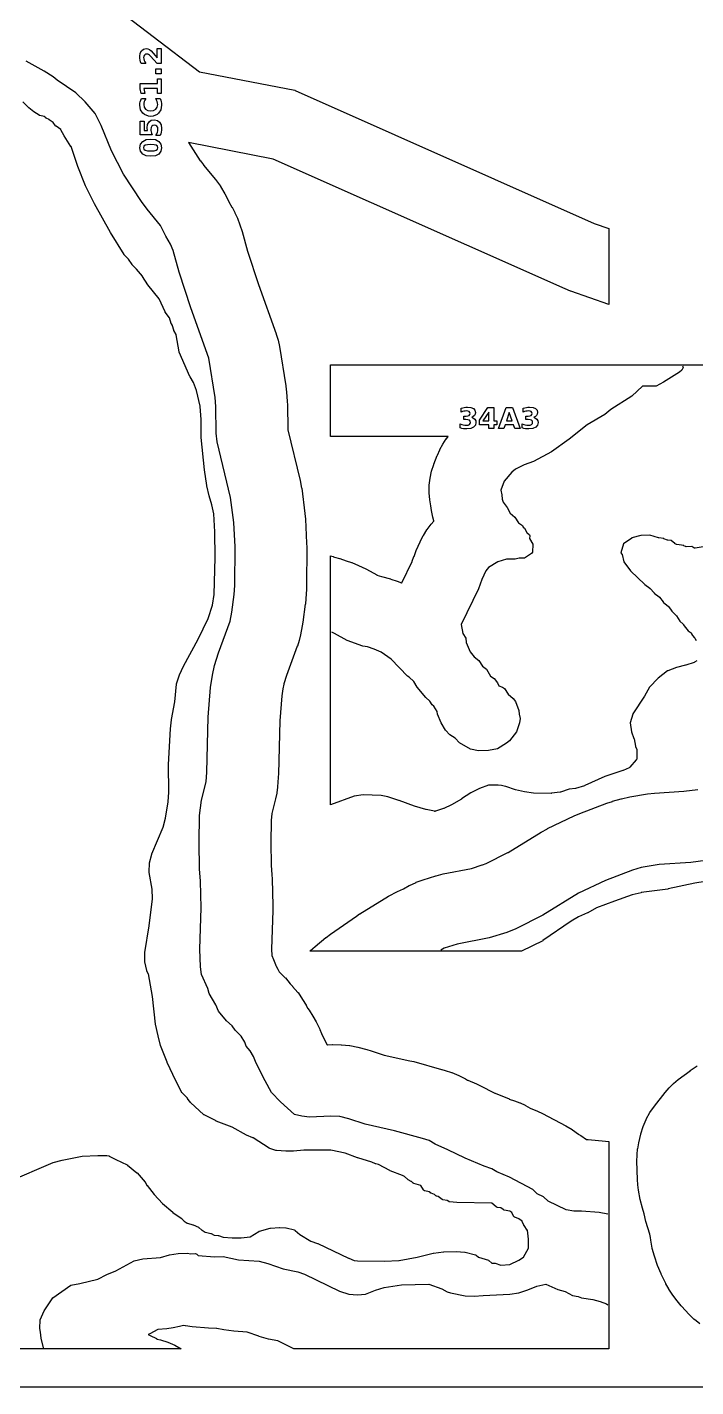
# Model space of a CAD drawing. Header units: millimetres. Extents: x 0 to 841, y 0 to 594.
# Drawn here: x 438.9 to 625.6, y 0 to 379.5 of the extents above; entities that cross this region are included whole.
import ezdxf

# ---------------------------------------------------------------- set-up
doc = ezdxf.new("R2010")
doc.units = ezdxf.units.MM
for name, color, linetype in [('CUT', 1, 'Continuous'), ('ENGRAVE', 5, 'Continuous'), ('SHEET_EDGE_DO_NOT_CUT', 8, 'Continuous')]:
    doc.layers.add(name, color=color, linetype=linetype)

msp = doc.modelspace()

# ---------------------------------------------------------------- linework, layer by layer
at = {"layer": 'CUT'}
for points in [[(461.19, 386.78), (487.03, 367.08), (487.04, 367.08), (487.05, 367.07), (513.6, 361.9), (513.65, 361.89), (513.71, 361.87), (597.21, 324.74), (597.23, 324.73), (601.29, 323.31), (601.29, 302.12), (590.63, 305.85), (590.61, 305.86), (589.1, 306.45), (589.08, 306.46), (507.62, 342.69), (507.6, 342.7), (507.59, 342.7), (483.97, 347.3), (483.96, 347.3), (483.97, 347.29), (487.26, 342.21), (487.27, 342.19), (488.12, 341.05), (488.13, 341.03), (491.49, 337), (491.51, 336.98), (492.9, 335.1), (492.93, 335.05), (494.08, 333.03), (494.1, 333), (495.18, 330.81), (495.19, 330.79), (496.1, 329.28), (496.11, 329.26), (496.91, 327.77), (496.93, 327.73), (497.61, 326.18), (497.62, 326.16), (498.31, 324.36), (498.32, 324.34), (498.92, 322.52), (498.93, 322.5), (500.45, 317), (500.45, 316.99), (503.53, 307.7), (503.54, 307.7), (508.45, 293.88), (508.46, 293.86), (508.98, 292.15), (508.99, 292.11), (509.35, 290.36), (509.36, 290.34), (511.13, 279.37), (511.13, 279.35), (511.33, 277.64), (511.33, 277.62), (511.51, 275.15), (511.51, 275.13), (511.56, 274), (511.56, 273.98), (511.66, 267.39), (511.67, 267.37), (511.69, 267.15), (511.69, 267.12), (515.14, 252.98), (515.15, 252.96), (515.54, 250.84), (515.55, 250.81), (516.46, 243.81), (516.47, 243.79), (516.61, 242.21), (516.61, 242.19), (516.94, 235.49), (516.94, 235.48), (516.97, 234.37), (516.97, 234.35), (516.89, 223.55), (516.89, 223.54), (516.86, 222.56), (516.86, 222.54), (516.72, 220.05), (516.72, 220.03), (516.57, 218.44), (516.56, 218.42), (515.87, 213.45), (515.87, 213.43), (515.7, 212.38), (515.7, 212.37), (515.22, 209.9), (515.21, 209.88), (514.84, 208.32), (514.83, 208.28), (514.34, 206.75), (514.33, 206.74), (511.3, 198.54), (511.29, 198.53), (510.59, 196.18), (510.59, 196.16), (510.29, 194.87), (510.28, 194.85), (509.98, 192.86), (509.98, 192.84), (509.43, 185.92), (509.43, 185.9), (509.04, 171.08), (509.04, 171.07), (508.99, 170.13), (508.99, 170.11), (508.8, 167.44), (508.79, 167.42), (508.61, 165.79), (508.6, 165.75), (508.28, 164.14), (508.27, 164.12), (507.26, 160.02), (507.26, 160), (507, 158.05), (507, 158.02), (506.91, 151.96), (506.91, 151.95), (507, 145.59), (507, 145.57), (507.23, 142.91), (507.23, 142.9), (507.3, 141.76), (507.3, 141.75), (507.51, 134.29), (507.51, 134.27), (507.51, 133.01), (507.51, 132.99), (507.13, 122.14), (507.13, 122.12), (507.18, 120.37), (507.18, 120.36), (507.19, 120.35), (507.65, 119.28), (507.66, 119.27), (508.22, 117.87), (508.23, 117.83), (508.3, 117.62), (508.3, 117.6), (508.31, 117.59), (508.89, 116.58), (508.9, 116.56), (509.29, 115.82), (509.29, 115.81), (509.3, 115.8), (509.44, 115.68), (509.46, 115.66), (510.96, 114.17), (510.99, 114.13), (512.32, 112.49), (512.33, 112.48), (512.36, 112.45), (512.99, 111.8), (513.01, 111.78), (514.5, 110.06), (514.53, 110.02), (515.81, 108.14), (515.82, 108.12), (516.8, 106.49), (516.81, 106.47), (517.26, 105.63), (517.27, 105.62), (517.28, 105.62), (517.63, 105.15), (517.66, 105.11), (518.67, 103.49), (518.68, 103.47), (519.56, 101.9), (519.57, 101.88), (520.57, 99.8), (520.59, 99.77), (521.05, 98.64), (521.06, 98.63), (522.61, 95.51), (522.62, 95.5), (522.63, 95.5), (522.69, 95.5), (522.71, 95.5), (524.1, 95.52), (524.12, 95.52), (526.61, 95.46), (526.64, 95.46), (528.92, 95.27), (528.97, 95.27), (531.22, 94.82), (531.25, 94.81), (533.74, 94.16), (533.75, 94.15), (534.9, 93.81), (534.91, 93.81), (538.56, 92.61), (538.59, 92.6), (545.76, 91.03), (545.77, 91.02), (546.81, 90.77), (546.82, 90.76), (554.62, 88.6), (554.63, 88.6), (555.56, 88.32), (555.57, 88.31), (557.41, 87.7), (557.43, 87.69), (559.38, 86.93), (559.43, 86.91), (561.29, 85.94), (561.31, 85.93), (561.86, 85.61), (561.89, 85.59), (564.32, 84.54), (564.33, 84.53), (565.26, 84.1), (565.27, 84.1), (569.5, 82), (569.51, 81.99), (573.48, 80.34), (573.5, 80.33), (574.92, 79.87), (574.94, 79.86), (576.46, 79.28), (576.5, 79.27), (577.96, 78.57), (578, 78.55), (579.3, 77.8), (579.33, 77.78), (581.33, 76.93), (581.34, 76.93), (582.74, 76.27), (582.76, 76.26), (589.3, 72.85), (589.32, 72.84), (591.09, 71.79), (591.14, 71.76), (592.78, 70.55), (592.82, 70.51), (592.91, 70.43), (592.92, 70.42), (592.93, 70.42), (593.43, 70.15), (593.48, 70.12), (595.09, 69.01), (595.1, 69), (595.11, 69), (595.47, 68.99), (595.5, 68.99), (600.37, 68.54), (600.39, 68.54), (601.29, 68.43), (601.29, 10.62), (513.37, 10.62), (508.89, 12.8), (508.88, 12.8), (508.87, 12.8), (506.31, 13.33), (506.27, 13.34), (503.65, 14.08), (503.62, 14.09), (500.38, 15.24), (500.37, 15.25), (500.36, 15.25), (496.62, 15.5), (496.58, 15.5), (493.85, 15.88), (493.81, 15.89), (491.86, 16.3), (491.84, 16.3), (491.83, 16.3), (491.79, 16.3), (491.76, 16.3), (489.53, 16.37), (489.51, 16.37), (484.97, 16.76), (484.94, 16.76), (483.11, 17.01), (483.07, 17.02), (482.54, 17.14), (482.53, 17.14), (482.52, 17.14), (481.47, 16.85), (481.45, 16.84), (479.72, 16.45), (479.68, 16.44), (477.92, 16.21), (477.9, 16.2), (475.43, 15.99), (475.41, 15.99), (475.4, 15.98), (473.19, 14.78), (473.16, 14.77), (472.73, 14.57), (472.72, 14.56), (472.73, 14.56), (473.25, 14.35), (473.3, 14.33), (474.99, 13.44), (475.04, 13.41), (475.13, 13.35), (475.14, 13.34), (475.16, 13.34), (476.14, 13.09), (476.17, 13.08), (478.15, 12.47), (478.2, 12.45), (480.1, 11.64), (480.14, 11.61), (481.91, 10.62), (281.24, 10.62)], [(433.67, 57.19), (446.17, 62.57), (446.23, 62.59), (448.67, 63.28), (448.71, 63.29), (454.24, 64.34), (454.31, 64.35), (458.66, 64.57), (458.69, 64.57), (461.03, 64.57), (461.08, 64.57), (461.12, 64.56), (461.69, 64.46), (461.74, 64.45), (461.79, 64.43), (461.84, 64.41), (463.66, 63.43), (463.68, 63.42), (466.82, 61.98), (466.86, 61.96), (466.89, 61.94), (466.93, 61.91), (469.57, 59.75), (469.6, 59.72), (469.63, 59.69), (471.87, 57.12), (471.9, 57.07), (471.93, 57.02), (472.37, 56.19), (472.38, 56.18), (472.39, 56.17), (474.4, 53.69), (474.41, 53.68), (476.69, 51.19), (476.71, 51.17), (479.54, 48.72), (479.56, 48.7), (481.93, 47.1), (481.96, 47.07), (481.99, 47.05), (482.02, 47.02), (482.75, 46.2), (482.76, 46.19), (482.77, 46.19), (483.63, 45.66), (483.64, 45.65), (483.65, 45.65), (485.15, 45.23), (485.19, 45.22), (485.22, 45.21), (486.73, 44.53), (486.77, 44.51), (486.82, 44.48), (486.86, 44.45), (487.71, 43.7), (487.72, 43.69), (487.73, 43.69), (488.65, 43.19), (488.66, 43.18), (488.67, 43.18), (490.2, 42.78), (490.24, 42.77), (490.28, 42.75), (491.15, 42.35), (491.16, 42.35), (491.17, 42.35), (492.22, 42.28), (492.27, 42.28), (492.31, 42.27), (492.36, 42.25), (493.65, 41.81), (493.66, 41.8), (493.67, 41.8), (496.13, 41.59), (496.15, 41.59), (498.63, 41.61), (498.65, 41.62), (501.14, 41.89), (501.16, 41.89), (501.17, 41.89), (503.63, 43.39), (503.67, 43.42), (503.71, 43.44), (503.76, 43.45), (506.71, 44.27), (506.76, 44.29), (506.81, 44.29), (509.37, 44.49), (509.44, 44.49), (511.11, 44.38), (511.16, 44.38), (511.2, 44.37), (513.5, 43.78), (513.54, 43.77), (513.58, 43.75), (513.63, 43.73), (513.67, 43.7), (513.7, 43.67), (514.99, 42.54), (514.99, 42.53), (515, 42.52), (518.11, 40.66), (518.12, 40.66), (518.13, 40.65), (520.01, 40.02), (520.06, 40), (528.66, 35.94), (528.67, 35.94), (530.23, 35.28), (530.24, 35.28), (530.26, 35.28), (531.13, 35.13), (531.14, 35.13), (531.15, 35.13), (538.64, 35.08), (538.65, 35.08), (542.71, 35.28), (542.74, 35.28), (547.81, 36.19), (547.82, 36.19), (552.26, 37.28), (552.31, 37.29), (555.13, 37.65), (555.18, 37.65), (558.67, 37.74), (558.71, 37.74), (561.11, 37.58), (561.16, 37.58), (561.2, 37.57), (564.03, 36.83), (564.08, 36.81), (564.13, 36.79), (564.17, 36.76), (564.21, 36.73), (564.88, 36.2), (564.89, 36.19), (564.9, 36.19), (567.66, 35.32), (567.71, 35.3), (567.75, 35.28), (567.79, 35.25), (567.83, 35.22), (568.65, 34.54), (568.66, 34.54), (568.67, 34.53), (569.44, 34.49), (569.48, 34.49), (569.52, 34.48), (569.57, 34.47), (571.14, 33.95), (571.16, 33.94), (571.17, 33.94), (573.63, 34.12), (573.64, 34.12), (573.65, 34.12), (576.12, 35.33), (576.15, 35.34), (577.45, 36.19), (577.46, 36.19), (577.47, 36.2), (578.88, 38.68), (578.89, 38.69), (578.89, 38.7), (578.9, 41.18), (578.9, 41.19), (578.9, 41.2), (578.54, 43.68), (578.54, 43.69), (578.53, 43.7), (577.61, 45.01), (577.57, 45.06), (577.55, 45.12), (577.13, 46.18), (577.12, 46.19), (577.12, 46.2), (576.17, 46.91), (576.16, 46.91), (576.14, 46.92), (575.02, 47.33), (574.97, 47.35), (574.92, 47.38), (574.88, 47.41), (574.84, 47.45), (574.8, 47.49), (574.75, 47.54), (574.73, 47.58), (574.7, 47.62), (574.68, 47.66), (574.25, 48.68), (574.24, 48.69), (574.23, 48.7), (573.67, 49.02), (573.66, 49.02), (573.64, 49.02), (572.04, 49.35), (571.99, 49.36), (571.95, 49.38), (571.9, 49.4), (571.86, 49.42), (571.82, 49.45), (571.17, 50), (571.16, 50), (571.14, 50), (570.15, 50.09), (570.1, 50.1), (570.05, 50.11), (570, 50.12), (569.95, 50.15), (569.91, 50.17), (569.87, 50.2), (568.67, 51.22), (568.66, 51.23), (568.64, 51.23), (558.86, 51.41), (558.82, 51.41), (556.83, 51.63), (556.78, 51.63), (556.73, 51.65), (556.68, 51.67), (556.64, 51.69), (556.17, 51.96), (556.16, 51.96), (556.14, 51.97), (554.93, 52.21), (554.88, 52.23), (554.83, 52.25), (554.78, 52.27), (554.74, 52.3), (553.67, 53.08), (553.66, 53.08), (553.64, 53.09), (553.21, 53.22), (553.16, 53.23), (553.12, 53.25), (553.08, 53.28), (553.04, 53.31), (553, 53.34), (552.66, 53.68), (552.65, 53.69), (552.64, 53.69), (551.66, 54.03), (551.61, 54.04), (551.57, 54.07), (551.53, 54.09), (551.49, 54.13), (551.16, 54.41), (551.16, 54.42), (551.14, 54.42), (549.91, 54.71), (549.86, 54.72), (549.82, 54.74), (549.77, 54.76), (549.73, 54.79), (549.69, 54.82), (549.62, 54.88), (549.58, 54.92), (549.55, 54.96), (549.52, 55), (548.79, 56.18), (548.78, 56.19), (548.77, 56.19), (546.89, 56.75), (546.84, 56.76), (546.79, 56.79), (546.74, 56.82), (546.7, 56.85), (546.16, 57.32), (546.16, 57.33), (546.15, 57.33), (545.28, 57.77), (545.24, 57.8), (545.2, 57.82), (545.16, 57.86), (544.29, 58.68), (544.28, 58.69), (544.27, 58.7), (543.69, 59), (543.66, 59.01), (540.26, 60.32), (540.2, 60.34), (537.02, 62.04), (537.01, 62.04), (536.99, 62.04), (536.25, 62.2), (536.19, 62.21), (536.13, 62.24), (535.17, 62.7), (535.17, 62.7), (535.16, 62.7), (531.19, 63.91), (531.16, 63.92), (527.69, 65.21), (527.68, 65.21), (527.67, 65.22), (523.67, 66.02), (523.66, 66.02), (523.64, 66.02), (516.18, 66.03), (516.16, 66.03), (513.3, 65.79), (513.26, 65.79), (511.2, 65.78), (511.16, 65.78), (508.5, 65.97), (508.44, 65.98), (508.38, 65.99), (506.63, 66.55), (506.59, 66.56), (506.55, 66.58), (506.52, 66.6), (501.97, 69.45), (501.94, 69.46), (500.19, 70.24), (500.16, 70.26), (496.19, 72.43), (496.16, 72.44), (491.72, 74.19), (491.68, 74.21), (488.37, 75.87), (488.33, 75.89), (488.3, 75.91), (488.26, 75.94), (484.52, 79.37), (484.48, 79.41), (484.45, 79.45), (483.67, 80.51), (483.64, 80.54), (482.17, 82.06), (482.14, 82.09), (482.11, 82.13), (482.09, 82.17), (480.39, 85.38), (480.38, 85.4), (478.01, 90.55), (477.99, 90.58), (476.18, 95.26), (476.16, 95.31), (475.46, 97.95), (475.45, 97.98), (474.79, 101.2), (474.79, 101.25), (473.9, 108.94), (473.89, 108.95), (472.75, 115.25), (472.75, 115.26), (472.74, 115.27), (472.34, 116.14), (472.32, 116.19), (472.3, 116.25), (471.79, 118.65), (471.79, 118.69), (471.78, 118.74), (471.74, 121.15), (471.74, 121.19), (471.75, 121.24), (472.94, 128.69), (472.94, 128.7), (473.92, 136.18), (473.92, 136.19), (473.92, 136.2), (473.82, 138.87), (473.81, 138.9), (472.95, 143.6), (472.94, 143.64), (472.94, 143.68), (472.94, 143.72), (473.09, 146.15), (473.1, 146.19), (473.1, 146.23), (473.69, 148.71), (473.7, 148.75), (473.72, 148.79), (476.88, 156.18), (476.88, 156.19), (476.88, 156.2), (477.51, 158.7), (477.51, 158.72), (478.29, 163.3), (478.3, 163.33), (478.47, 166.01), (478.47, 166.02), (478.41, 173.7), (478.41, 173.73), (478.95, 183.66), (478.95, 183.69), (479.2, 186.2), (479.2, 186.24), (480.11, 191.2), (480.11, 191.22), (480.59, 196.14), (480.6, 196.19), (480.62, 196.24), (481.41, 198.7), (481.43, 198.76), (482.54, 201.16), (482.56, 201.18), (486.63, 208.68), (486.64, 208.69), (489.44, 214.45), (489.45, 214.48), (490.67, 218.2), (490.67, 218.21), (490.68, 218.22), (491.15, 221.13), (491.16, 221.17), (491.43, 231.47), (491.43, 231.48), (491.29, 238.68), (491.29, 238.69), (490.99, 243.65), (490.99, 243.68), (490.49, 246.16), (490.48, 246.19), (489.71, 248.7), (489.7, 248.74), (489.05, 251.53), (489.04, 251.57), (488.41, 255.91), (488.4, 255.93), (487.51, 264.99), (487.51, 265.03), (487.46, 269.97), (487.46, 269.99), (487.21, 273.67), (487.21, 273.68), (487.21, 273.69), (486.17, 278.11), (486.16, 278.14), (485.32, 280.34), (485.32, 280.35), (485.31, 280.36), (484.38, 281.93), (484.35, 281.99), (481.36, 288.77), (481.35, 288.81), (481.33, 288.85), (481.32, 288.89), (480.54, 293.68), (480.53, 293.69), (480.53, 293.7), (479.91, 294.88), (479.89, 294.92), (479.88, 294.97), (479.51, 296.18), (479.5, 296.19), (479.5, 296.2), (479.19, 296.67), (479.16, 296.71), (479.14, 296.76), (479.12, 296.8), (478.66, 298.39), (478.65, 298.4), (478.65, 298.41), (477.48, 299.93), (477.45, 299.98), (477.42, 300.03), (475.8, 303.68), (475.79, 303.69), (475.79, 303.7), (472.65, 307.57), (472.61, 307.62), (471.15, 309.96), (471.13, 309.99), (469.49, 311.98), (469.47, 312), (468.25, 313.22), (468.22, 313.25), (468.19, 313.29), (467.2, 314.72), (467.19, 314.73), (467.19, 314.73), (466.02, 315.98), (465.98, 316.02), (465.96, 316.06), (462.18, 322.22), (462.17, 322.24), (457.72, 330.21), (457.71, 330.23), (455.23, 335.2), (455.21, 335.23), (453.04, 340.59), (453.03, 340.62), (451.17, 346.19), (451.16, 346.2), (451.16, 346.21), (449.24, 349.18), (449.21, 349.22), (448.37, 350.89), (448.37, 350.9), (448.36, 350.91), (446.99, 351.87), (446.95, 351.9), (446.92, 351.93), (446.88, 351.97), (446.16, 352.87), (446.16, 352.88), (446.15, 352.89), (445.06, 353.69), (445.05, 353.69), (445.04, 353.7), (444.22, 354.12), (444.18, 354.14), (444.14, 354.16), (444.11, 354.19), (443.67, 354.59), (443.66, 354.6), (443.64, 354.61), (442.44, 354.88), (442.4, 354.89), (442.36, 354.9), (442.32, 354.92), (442.28, 354.94), (440.82, 355.87), (440.78, 355.9), (439.41, 356.97), (439.37, 357.01), (437.7, 358.68)], [(625.86, 202.67), (625.17, 202.25), (625.12, 202.22), (625.07, 202.2), (622.78, 201.41), (622.72, 201.39), (620.2, 200.82), (620.17, 200.81), (617.72, 199.89), (617.71, 199.89), (617.7, 199.88), (615.04, 197.79), (615.01, 197.77), (612.64, 195.31), (612.64, 195.3), (612.63, 195.29), (611.23, 192.79), (611.22, 192.76), (608, 187.81), (608, 187.8), (607.99, 187.79), (607.23, 185.31), (607.23, 185.3), (607.23, 185.29), (607.64, 182.81), (607.65, 182.8), (607.65, 182.79), (608.29, 180.93), (608.3, 180.89), (608.31, 180.86), (608.68, 178.79), (608.68, 178.77), (608.69, 178.76), (609.05, 177.89), (609.07, 177.84), (609.08, 177.79), (609.09, 177.75), (609.09, 177.7), (609.12, 175.48), (609.12, 175.43), (609.11, 175.38), (609.1, 175.33), (609.08, 175.29), (609.06, 175.24), (609, 175.13), (608.97, 175.08), (608.94, 175.04), (607.12, 172.92), (607.08, 172.88), (607.04, 172.85), (607, 172.81), (606.95, 172.79), (605.27, 172.02), (605.22, 172), (600.2, 170.37), (600.18, 170.35), (594.59, 167.8), (594.52, 167.77), (592.02, 167.05), (591.95, 167.03), (590.22, 166.79), (590.21, 166.79), (590.2, 166.78), (587.75, 165.98), (587.71, 165.97), (587.66, 165.96), (585.3, 165.66), (585.23, 165.65), (580.27, 165.75), (580.22, 165.75), (577.77, 166.06), (577.72, 166.07), (575.27, 166.62), (575.22, 166.63), (572.52, 167.55), (572.48, 167.56), (571.3, 167.8), (571.29, 167.8), (570.38, 167.96), (570.37, 167.96), (570.36, 167.96), (567.72, 167.95), (567.71, 167.95), (567.7, 167.95), (565.2, 167.01), (565.18, 167), (562.75, 165.8), (562.72, 165.78), (560.2, 164.09), (560.17, 164.07), (557.37, 162.47), (557.34, 162.45), (555.19, 161.43), (555.14, 161.41), (552.9, 160.65), (552.85, 160.64), (552.8, 160.63), (552.75, 160.63), (552.7, 160.63), (552.64, 160.64), (550.27, 161.1), (550.22, 161.11), (547.04, 162.08), (547.01, 162.09), (542.72, 163.69), (542.71, 163.7), (539.58, 164.68), (539.56, 164.69), (537.72, 165.09), (537.71, 165.09), (537.7, 165.09), (532.73, 165.21), (532.72, 165.21), (532.71, 165.2), (530.22, 164.84), (530.21, 164.84), (530.2, 164.83), (523.62, 162.46), (523.62, 231.95), (524.35, 231.73), (524.4, 231.71), (524.68, 231.6), (524.71, 231.59), (526.11, 231.23), (526.16, 231.22), (527.96, 230.55), (527.97, 230.55), (529.47, 230.1), (529.51, 230.08), (531.41, 229.28), (531.44, 229.27), (533.44, 228.3), (533.46, 228.29), (534.69, 227.64), (534.71, 227.63), (536.48, 226.61), (536.49, 226.6), (536.5, 226.6), (537.84, 226.14), (537.86, 226.14), (540.36, 225.49), (540.39, 225.48), (542.21, 224.86), (542.24, 224.85), (543.45, 224.37), (543.46, 224.37), (543.47, 224.38), (546.42, 230.41), (546.43, 230.44), (546.89, 231.79), (546.9, 231.81), (547.53, 233.41), (547.53, 233.43), (548.62, 235.87), (548.63, 235.9), (549.48, 237.6), (549.51, 237.64), (550.52, 239.24), (550.55, 239.28), (551.71, 240.78), (551.73, 240.8), (552.47, 241.67), (552.48, 241.68), (552.48, 241.69), (552.15, 242.73), (552.14, 242.78), (551.76, 244.58), (551.75, 244.63), (551.61, 245.91), (551.6, 245.93), (551.3, 247.54), (551.29, 247.59), (551.12, 249.56), (551.12, 249.61), (551.15, 251.58), (551.15, 251.63), (551.38, 253.59), (551.39, 253.64), (551.81, 255.56), (551.82, 255.61), (552.44, 257.49), (552.45, 257.52), (553.41, 260), (553.42, 260.02), (554.1, 261.58), (554.12, 261.62), (554.94, 263.11), (554.96, 263.15), (555.9, 264.57), (555.93, 264.6), (556.48, 265.29), (556.48, 265.3), (556.47, 265.3), (523.62, 265.3), (523.62, 285.27), (673.43, 285.3)], [(627.65, 234.5), (625.4, 234.1), (625.36, 234.09), (625.31, 234.09), (625.27, 234.09), (625.22, 234.1), (625.18, 234.11), (625.09, 234.14), (625.04, 234.15), (625, 234.17), (624.96, 234.19), (624.44, 234.51), (624.43, 234.52), (624.42, 234.52), (622.91, 234.49), (622.86, 234.49), (622.82, 234.5), (622.77, 234.51), (622.72, 234.52), (622.68, 234.54), (622.21, 234.78), (622.2, 234.79), (622.19, 234.79), (620.3, 235.09), (620.26, 235.1), (620.22, 235.11), (620.18, 235.12), (619.78, 235.3), (619.74, 235.32), (619.7, 235.34), (619.67, 235.37), (618.64, 236.21), (618.63, 236.22), (618.62, 236.22), (617.79, 236.29), (617.74, 236.29), (617.69, 236.31), (617.63, 236.33), (616.67, 236.74), (616.66, 236.75), (616.65, 236.75), (615.24, 236.95), (615.17, 236.96), (612.7, 237.68), (612.69, 237.69), (612.68, 237.69), (610.22, 237.64), (610.21, 237.64), (610.2, 237.64), (607.74, 236.94), (607.73, 236.93), (607.72, 236.92), (605.4, 235.31), (605.39, 235.3), (605.38, 235.29), (604.67, 232.81), (604.67, 232.8), (604.67, 232.79), (604.91, 232.46), (604.94, 232.42), (604.96, 232.38), (604.98, 232.33), (605, 232.28), (605.43, 230.3), (605.43, 230.29), (605.44, 230.28), (607.36, 227.8), (607.37, 227.79), (607.37, 227.78), (611.34, 223.98), (611.36, 223.96), (612.74, 222.89), (612.77, 222.86), (612.8, 222.83), (613.94, 221.6), (613.97, 221.57), (615.31, 220.47), (615.35, 220.44), (615.38, 220.4), (616.46, 219.07), (616.47, 219.06), (616.48, 219.05), (617.95, 217.81), (617.99, 217.78), (618.02, 217.74), (618.05, 217.71), (618.87, 216.48), (618.88, 216.47), (618.89, 216.46), (620.08, 215.31), (620.11, 215.28), (620.14, 215.25), (620.16, 215.22), (621.1, 213.71), (621.11, 213.7), (621.11, 213.69), (622, 212.91), (622.04, 212.88), (622.07, 212.85), (622.09, 212.81), (622.12, 212.77), (622.14, 212.73), (622.28, 212.39), (622.29, 212.38), (622.3, 212.37), (623.44, 211.05), (623.45, 211.04), (623.46, 211.03), (624.23, 210.42), (624.26, 210.38), (624.3, 210.35), (624.33, 210.31), (624.35, 210.27), (624.37, 210.22), (624.59, 209.7), (624.6, 209.69), (624.61, 209.68), (625.18, 209.1), (625.22, 209.05), (625.25, 209), (625.68, 208.28)], [(632.8, 141.8), (625.32, 140.62), (625.31, 140.62), (617.82, 138.96), (617.78, 138.95), (610.32, 137.94), (610.29, 137.93), (607.82, 137.29), (607.8, 137.28), (602.83, 135.55), (602.82, 135.55), (597.84, 133.68), (597.83, 133.68), (597.82, 133.67), (595.38, 132.3), (595.34, 132.27), (592.82, 131.17), (592.79, 131.16), (590.78, 129.95), (590.76, 129.94), (582.9, 124.57), (582.84, 124.53), (576.88, 121.62), (517.85, 121.62), (517.98, 121.75), (518, 121.77), (519.3, 122.93), (519.32, 122.95), (522.33, 125.41), (522.35, 125.43), (523.59, 126.36), (523.61, 126.37), (530.81, 131.38), (530.83, 131.39), (531.73, 131.98), (531.74, 131.99), (539.79, 136.95), (539.82, 136.97), (542.26, 138.24), (542.3, 138.26), (543.96, 138.99), (543.98, 139), (545.59, 139.9), (545.62, 139.91), (547.46, 140.81), (547.5, 140.83), (549.43, 141.54), (549.45, 141.54), (553.03, 142.65), (553.05, 142.65), (555.05, 143.16), (555.08, 143.16), (562.91, 144.7), (562.94, 144.71), (565.97, 145.66), (565.99, 145.67), (567, 146.08), (567.01, 146.09), (573.13, 149.16), (573.15, 149.17), (582.4, 154.83), (582.42, 154.84), (584.16, 155.78), (584.18, 155.8), (591.63, 159.38), (591.65, 159.39), (593.21, 160.06), (593.23, 160.07), (600.74, 162.92), (600.76, 162.92), (602.26, 163.42), (602.28, 163.43), (604.76, 164.15), (604.79, 164.16), (607.11, 164.68), (607.14, 164.69), (612.07, 165.49), (612.09, 165.5), (614.03, 165.72), (614.05, 165.72), (622.18, 166.24), (622.19, 166.24), (626.11, 166.77)], [(626.66, 17.57), (625.16, 18.77), (625.12, 18.8), (623.74, 20.16), (623.72, 20.18), (621.53, 22.55), (621.51, 22.57), (620, 24.42), (619.98, 24.44), (618.94, 25.88), (618.93, 25.9), (618.02, 27.28), (618, 27.32), (617.2, 28.77), (617.19, 28.79), (615.87, 31.48), (615.86, 31.51), (614.89, 33.84), (614.88, 33.87), (614, 36.44), (614, 36.47), (613.39, 38.65), (613.38, 38.7), (613.03, 40.94), (613.02, 40.97), (612.95, 41.68), (612.95, 41.72), (612.74, 42.57), (612.74, 42.6), (612.15, 44.37), (612.14, 44.39), (611.65, 46.15), (611.64, 46.17), (611.16, 48.27), (611.15, 48.29), (610.66, 49.85), (610.65, 49.88), (610.06, 52.26), (610.06, 52.29), (609.59, 54.85), (609.58, 54.87), (609.37, 56.35), (609.37, 56.39), (609.27, 57.89), (609.27, 57.91), (609.13, 62.95), (609.13, 62.97), (609.15, 64.67), (609.15, 64.71), (609.32, 66.39), (609.33, 66.43), (609.65, 68.1), (609.65, 68.12), (610.22, 70.55), (610.23, 70.57), (610.83, 72.62), (610.85, 72.67), (611.67, 74.64), (611.69, 74.69), (612.72, 76.55), (612.75, 76.59), (613.98, 78.34), (613.99, 78.36), (617, 82.17), (617.01, 82.19), (618.1, 83.46), (618.13, 83.49), (619.31, 84.65), (619.35, 84.68), (620.63, 85.74), (620.65, 85.76), (623.94, 88.24), (623.96, 88.26), (625.95, 89.58)]]:
    msp.add_lwpolyline(points, dxfattribs=at)
at = {"layer": 'ENGRAVE'}
for points in [[(475.23, 371), (475.23, 373.57), (476.33, 373.57), (476.33, 369.33), (475.23, 369.33), (473.35, 371.46), (473.09, 371.71), (472.84, 371.88), (472.59, 371.99), (472.33, 372.02), (471.96, 371.95), (471.67, 371.74), (471.48, 371.42), (471.42, 371.01), (471.46, 370.64), (471.57, 370.24), (471.76, 369.81), (472.02, 369.35), (470.74, 369.35), (470.59, 369.85), (470.48, 370.35), (470.42, 370.84), (470.39, 371.32), (470.51, 372.26), (470.86, 372.95), (471.41, 373.39), (472.14, 373.53), (472.6, 373.47), (473.03, 373.29), (473.51, 372.9), (474.13, 372.25), (475.23, 371)], [(475.29, 361.03), (475.29, 362.36), (471.52, 362.36), (471.8, 361), (470.78, 361), (470.5, 362.35), (470.5, 363.78), (475.29, 363.78), (475.29, 365.11), (476.33, 365.11), (476.33, 361.03), (475.29, 361.03)], [(474.82, 366.48), (474.82, 367.88), (476.33, 367.88), (476.33, 366.48), (474.82, 366.48)], [(476.01, 359.58), (476.2, 359.16), (476.34, 358.72), (476.42, 358.26), (476.45, 357.78), (476.24, 356.48), (475.63, 355.47), (475.19, 355.1), (474.08, 354.68), (473.42, 354.62), (472.76, 354.68), (471.65, 355.1), (471.21, 355.47), (470.6, 356.48), (470.39, 357.78), (470.42, 358.26), (470.5, 358.72), (470.64, 359.16), (470.83, 359.58), (472.03, 359.58), (471.79, 359.17), (471.62, 358.76), (471.52, 358.34), (471.48, 357.9), (471.61, 357.18), (472, 356.64), (472.61, 356.29), (473.42, 356.18), (474.23, 356.29), (474.84, 356.64), (475.23, 357.18), (475.36, 357.9), (475.32, 358.34), (475.22, 358.76), (475.05, 359.17), (474.8, 359.58), (476.01, 359.58)], [(470.5, 349.5), (470.5, 353.24), (471.61, 353.24), (471.61, 350.7), (472.51, 350.7), (472.47, 350.88), (472.44, 351.05), (472.42, 351.23), (472.41, 351.41), (472.54, 352.36), (472.94, 353.07), (473.58, 353.52), (474.43, 353.66), (475.27, 353.5), (475.91, 353.02), (476.31, 352.25), (476.45, 351.22), (476.42, 350.73), (476.35, 350.24), (476.23, 349.76), (476.06, 349.27), (474.87, 349.27), (475.11, 349.74), (475.29, 350.18), (475.39, 350.59), (475.42, 350.99), (475.36, 351.47), (475.15, 351.85), (474.84, 352.08), (474.43, 352.16), (474.02, 352.08), (473.7, 351.85), (473.5, 351.47), (473.44, 350.99), (473.46, 350.65), (473.52, 350.29), (473.63, 349.91), (473.78, 349.5), (470.5, 349.5)], [(473.42, 348.27), (474.71, 348.12), (475.66, 347.65), (476.25, 346.89), (476.45, 345.88), (476.25, 344.86), (475.66, 344.1), (474.71, 343.63), (473.42, 343.47), (472.14, 343.63), (471.18, 344.1), (470.59, 344.86), (470.39, 345.88), (470.59, 346.89), (471.18, 347.65), (472.14, 348.12), (473.42, 348.27)], [(473.41, 346.77), (472.48, 346.72), (471.87, 346.57), (471.53, 346.29), (471.42, 345.88), (471.53, 345.46), (471.87, 345.18), (472.48, 345.03), (473.41, 344.98), (474.35, 345.03), (474.97, 345.18), (475.31, 345.46), (475.42, 345.88), (475.31, 346.29), (474.97, 346.56), (474.35, 346.72), (473.41, 346.77)], [(563, 270.63), (563.52, 270.42), (563.9, 270.1), (564.13, 269.67), (564.2, 269.14), (564.04, 268.38), (563.54, 267.82), (562.72, 267.48), (561.6, 267.37), (561.15, 267.39), (560.7, 267.44), (560.25, 267.53), (559.81, 267.66), (559.81, 268.82), (560.23, 268.63), (560.65, 268.5), (561.06, 268.42), (561.46, 268.39), (561.99, 268.44), (562.38, 268.6), (562.62, 268.85), (562.7, 269.19), (562.62, 269.54), (562.37, 269.8), (561.97, 269.95), (561.41, 270), (560.81, 270), (560.81, 270.97), (561.44, 270.97), (561.93, 271.02), (562.28, 271.15), (562.49, 271.37), (562.56, 271.69), (562.49, 271.99), (562.29, 272.21), (561.97, 272.35), (561.53, 272.39), (561.17, 272.37), (560.8, 272.31), (560.43, 272.21), (560.06, 272.07), (560.06, 273.17), (560.5, 273.28), (560.94, 273.36), (561.37, 273.41), (561.8, 273.42), (562.79, 273.33), (563.5, 273.05), (563.92, 272.58), (564.07, 271.92), (564, 271.46), (563.8, 271.09), (563.46, 270.81), (563, 270.63)], [(567.53, 273.32), (569.21, 273.32), (569.21, 269.64), (570.04, 269.64), (570.04, 268.55), (569.21, 268.55), (569.21, 267.48), (567.78, 267.48), (567.78, 268.55), (565.2, 268.55), (565.2, 269.83), (567.53, 273.32)], [(574.68, 268.55), (572.33, 268.55), (571.96, 267.48), (570.44, 267.48), (572.6, 273.32), (574.4, 273.32), (576.56, 267.48), (575.05, 267.48), (574.68, 268.55)], [(580.32, 270.63), (580.84, 270.42), (581.22, 270.1), (581.45, 269.67), (581.53, 269.14), (581.36, 268.38), (580.86, 267.82), (580.05, 267.48), (578.93, 267.37), (578.47, 267.39), (578.02, 267.44), (577.58, 267.53), (577.13, 267.66), (577.13, 268.82), (577.55, 268.63), (577.97, 268.5), (578.38, 268.42), (578.79, 268.39), (579.32, 268.44), (579.7, 268.6), (579.94, 268.85), (580.02, 269.19), (579.94, 269.54), (579.7, 269.8), (579.29, 269.95), (578.73, 270), (578.13, 270), (578.13, 270.97), (578.76, 270.97), (579.26, 271.02), (579.61, 271.15), (579.82, 271.37), (579.89, 271.69), (579.82, 271.99), (579.62, 272.21), (579.29, 272.35), (578.85, 272.39), (578.49, 272.37), (578.12, 272.31), (577.75, 272.21), (577.38, 272.07), (577.38, 273.17), (577.82, 273.28), (578.26, 273.36), (578.7, 273.41), (579.12, 273.42), (580.12, 273.33), (580.82, 273.05), (581.25, 272.58), (581.39, 271.92), (581.32, 271.46), (581.12, 271.09), (580.79, 270.81), (580.32, 270.63)], [(567.78, 272.08), (566.14, 269.64), (567.78, 269.64), (567.78, 272.08)], [(572.7, 269.63), (574.3, 269.63), (573.5, 271.95), (572.7, 269.63)]]:
    msp.add_lwpolyline(points, close=True, dxfattribs=at)
for points in [[(600.99, 48.23), (598.57, 48.63), (593.68, 49.07), (591.48, 49.02), (589.39, 49.43), (584.33, 51.81), (583.03, 53.07), (581.26, 53.9), (580.07, 55.11), (573.51, 58.52), (569.99, 60.02), (568.66, 60.87), (566.51, 61.58), (561.21, 63.78), (556.36, 66.19), (552.77, 67.75), (551.14, 68.71), (549.28, 69.33), (541.47, 71.49), (533.3, 73.29), (528.67, 74.81), (526.16, 75.47), (523.64, 75.53), (517.71, 75.25), (515.55, 75.54), (513.56, 76.05), (509.6, 79.59), (507.14, 82.18), (505.32, 85.38), (502.84, 90.34), (502.09, 92.16), (501.21, 93.74), (500.06, 95.09), (499.66, 96.19), (498.67, 97.84), (497.01, 99.55), (496.16, 100.72), (494.59, 102.12), (492.37, 104.86), (491.55, 106.61), (489.75, 109.74), (489.36, 111.21), (487.63, 115.12), (487.27, 117.24), (487.12, 122.18), (487.52, 133.7), (487.31, 141.18), (487.01, 144.58), (486.91, 151.96), (487.02, 159.51), (487.58, 163.73), (488.85, 168.9), (489.05, 171.59), (489.45, 186.96), (490.1, 195.16), (490.63, 198.66), (491.25, 201.3), (492.31, 204.86), (495.58, 213.69), (496.06, 216.18), (496.75, 221.18), (496.9, 223.68), (496.97, 234.49), (496.63, 241.21), (495.72, 248.23), (491.93, 263.74), (491.68, 266.22), (491.56, 273.68), (491.38, 276.18), (489.61, 287.17), (484.62, 301.2), (481.31, 311.17), (479.65, 317.16), (478.95, 318.98), (477.61, 321.22), (476.15, 324.17), (472.39, 328.67), (470.81, 330.81), (465.86, 338.45), (462.51, 345), (459.57, 352.09), (457.88, 355.44), (455.16, 358.67), (452.47, 361.18), (447.27, 364.75), (446.14, 365.69), (443.65, 367.26), (438.67, 369.99)], [(621.83, 284.99), (621.96, 284.78), (621.99, 284.49), (621.68, 283.82), (620.99, 283.18), (616.51, 280.42), (614.49, 279.35), (614.21, 279.3), (610.64, 279.3), (607.71, 276.55), (601.87, 272.81), (600.21, 271.39), (595.19, 268.49), (590.22, 264.55), (585.25, 260.98), (580.21, 258.25), (577.69, 257.37), (575.21, 256.13), (574.24, 255.28), (572.07, 252.8), (571.11, 250.3), (571.42, 249.01), (571.5, 247.8), (571.82, 246.93), (572.89, 245.42), (573.75, 243.84), (575.08, 242.76), (576.08, 241.17), (577.2, 240.39), (577.4, 239.99), (577.78, 239.68), (578.39, 238.48), (579.11, 237.83), (579.2, 237.49), (579.16, 236.76), (580.11, 235.25), (579.97, 233.01), (579.68, 232.59), (577.73, 231.26), (576.25, 231.34), (575.17, 231.03), (572.71, 231.06), (570.27, 230.3), (567.71, 228.72), (566.91, 227.78), (565.82, 225.31), (564.94, 222.76), (560.07, 212.8), (560.52, 210.3), (561.34, 209), (561.43, 207.8), (562.55, 205.14), (563.7, 203.79), (564.96, 202.76), (566.06, 201.15), (567.17, 200.29), (568.23, 198.32), (569.25, 197.74), (570.2, 196.53), (570.62, 195.71), (571.6, 195.31), (572.19, 194.88), (573.21, 193.3), (574.62, 192.16), (575.2, 191.31), (576.15, 188.8), (576.21, 187.8), (576.53, 186.54), (576.32, 185.3), (575.51, 182.81), (573.52, 180.34), (572.76, 179.65), (570.24, 178.12), (567.71, 177.59), (564.88, 177.55), (562.67, 177.96), (559.57, 179.72), (558.42, 181.02), (556.91, 182.01), (555.7, 183.29), (554.51, 185.33), (553.43, 187.73), (553.37, 188.46), (552.43, 189.99), (551.95, 190.37), (551.29, 191.38), (550.18, 192.44), (547.75, 195.33), (546.81, 196.9), (545.55, 198.12), (545.11, 198.38), (540.51, 203.1), (537.71, 205.06), (535.8, 205.92), (533.95, 206.54), (532.65, 206.78), (528.2, 208.3), (524.73, 210.29), (523.92, 210.68)], [(630.33, 147.16), (624.18, 146.32), (615.31, 145.76), (610.35, 144.95), (607.84, 144.22), (600.31, 141.36), (592.85, 137.77), (582.86, 131.66), (575.3, 127.87), (572.8, 126.84), (567.87, 125.3), (558.93, 123.54), (555.33, 122.43), (554.43, 121.92)], [(443.51, 10.92), (442.79, 13.61), (442.69, 15.23), (442.45, 16.23), (442.56, 18.69), (443.65, 21.19), (446.12, 24.79), (451.13, 28.35), (453.67, 28.81), (458.66, 30.08), (461.13, 31.32), (463.67, 32.38), (468.75, 35.12), (471.21, 35.69), (476.16, 36.13), (478.62, 36.81), (481.11, 37.22), (483.59, 37.3), (484.61, 37.15), (485.9, 37.19), (486.27, 37.06), (486.67, 36.69), (491.24, 36.29), (493.66, 36.36), (497.95, 35.46), (503.66, 35.07), (506.12, 34.43), (510.35, 32.92), (514.47, 32.07), (516.33, 31.42), (526.14, 26.66), (528.68, 25.88), (531.16, 25.71), (533.37, 25.9), (536.13, 26.97), (538.61, 27.7), (543.42, 28.5), (551.01, 28.65), (554.71, 27.32), (556.16, 26.5), (557.08, 26.19), (561.16, 25.35), (563.68, 25.26), (566.18, 25.52), (573.63, 25.85), (576.13, 26.26), (578.64, 27.05), (581.16, 28.08), (583.69, 28.61), (587.08, 27.12), (589.05, 26.58), (591.16, 25.5), (592.7, 25.23), (593.66, 24.83), (596.82, 24.41), (598.86, 23.85), (600.59, 23.17), (600.99, 22.86)]]:
    msp.add_lwpolyline(points, dxfattribs=at)
at = {"layer": 'SHEET_EDGE_DO_NOT_CUT'}
msp.add_lwpolyline([(0, 0), (841, 0), (841, 594), (0, 594)], close=True, dxfattribs=at)

doc.saveas('drawing.dxf')
